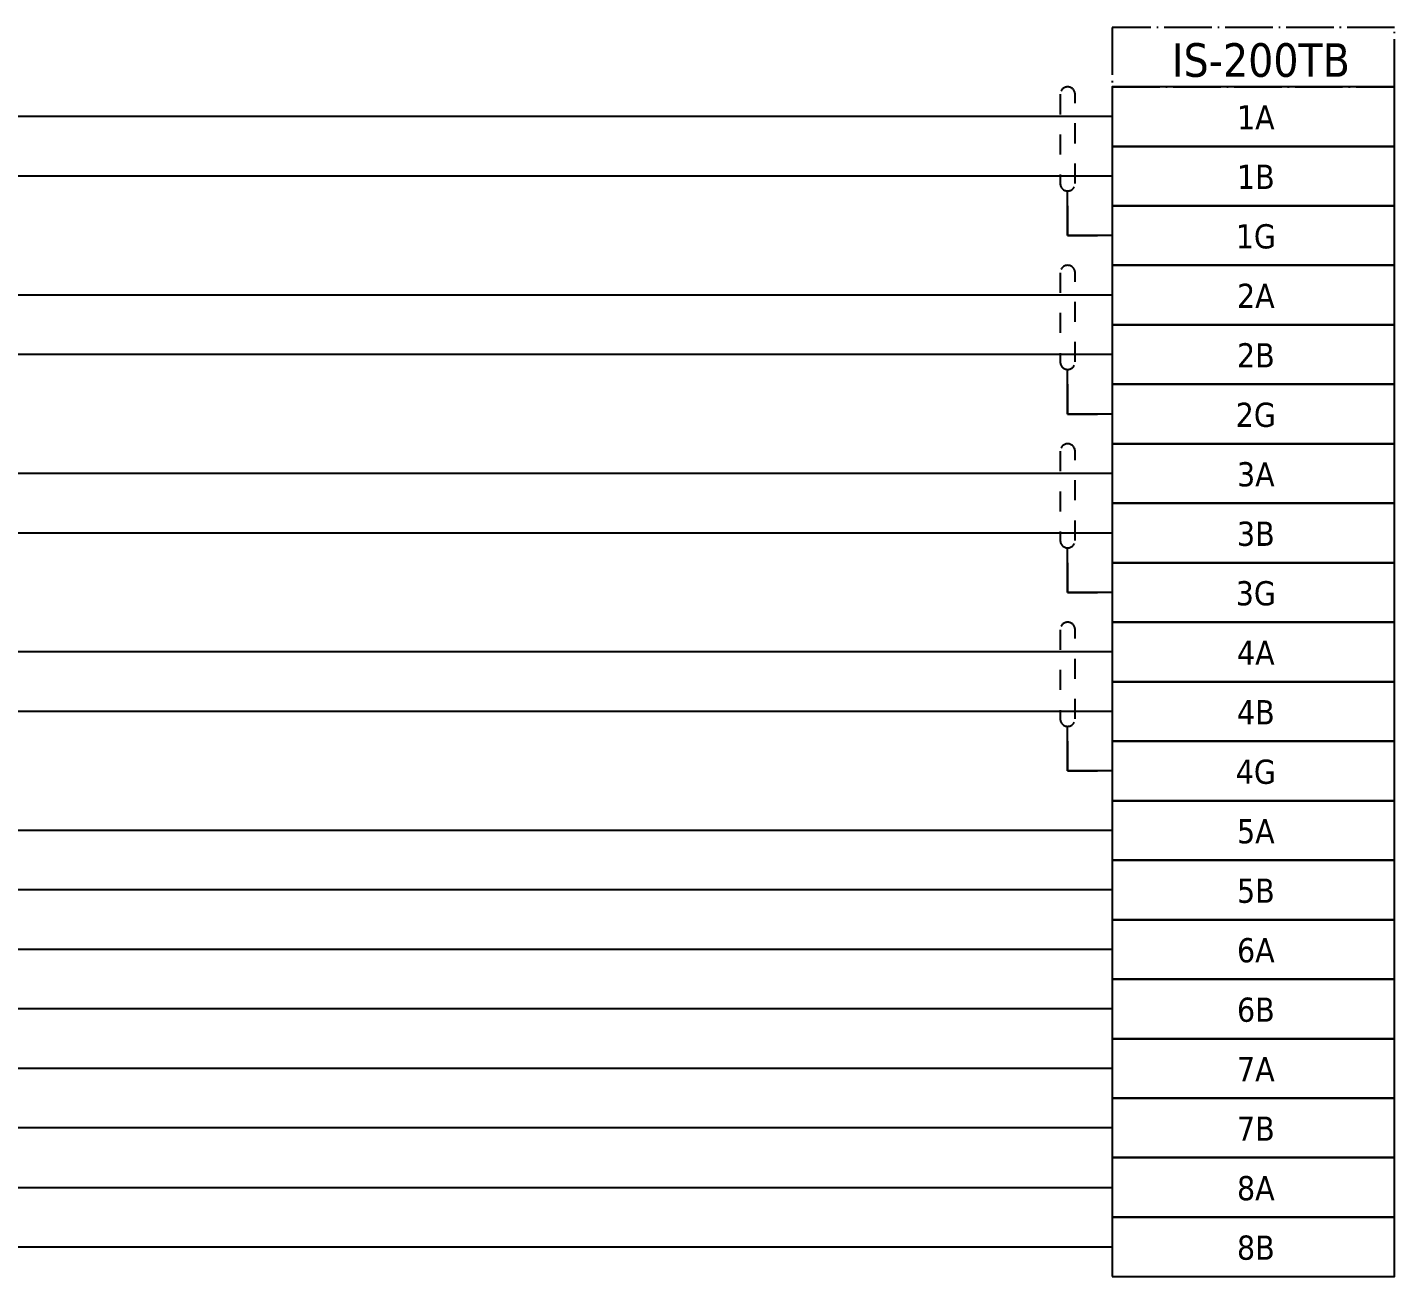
# Model space of a CAD drawing. Header units: millimetres. Extents: x 0 to 1792788, y -13 to 262234.
# Drawn here: x 92 to 184, y 107 to 191 of the extents above; entities that cross this region are included whole.
import ezdxf
from ezdxf.enums import TextEntityAlignment as Align

# ---------------------------------------------------------------- set-up
doc = ezdxf.new("R2010")
doc.units = ezdxf.units.MM
doc.linetypes.add('EPL_DASH', pattern=[1, 0.5, -0.5])
doc.linetypes.add('EPL_DASHDOT', pattern=[1, 0.8, -0.1, 0, -0.1])
for name, color, linetype, lineweight in [('EPLAN108', 5, 'Continuous', 35), ('EPLAN300', 5, 'Continuous', 25), ('EPLAN307', 134, 'EPL_DASHDOT', 25), ('EPLAN311', 7, 'Continuous', 25), ('EPLAN314', 5, 'EPL_DASH', 25), ('EPLAN421', 5, 'Continuous', 35), ('EPLAN433', 251, 'Continuous', 35), ('EPLAN501', 7, 'Continuous', 35), ('EPLAN546', 1, 'Continuous', 25)]:
    doc.layers.add(name, color=color, linetype=linetype, lineweight=lineweight)
doc.styles.add('Tahoma', font='')
doc.styles.get('Tahoma').set_extended_font_data('Tahoma')

# ---------------------------------------------------------------- blocks, each defined once
blk = doc.blocks.new('EPLSYM_LibrarySPECIAL_en_US_Symbol427_Variant5_Placement1_12')
at = {"layer": 'EPLAN421', "color": 5, "style": 'Tahoma'}
for tag, p in [('17_20029[1]', (-0.9525, 3.335)), ('17_20029[2]', (20.0025, 3.335))]:
    blk.add_attdef(tag, text='', height=1.1739, dxfattribs=at).set_placement(p, align=Align.BOTTOM_RIGHT)
at = {"layer": 'EPLAN433', "color": 251, "style": 'Tahoma'}
blk.add_attdef('17_20406_1', text='', height=1.6254, dxfattribs=at).set_placement((0.9525, 1.5875), align=Align.BOTTOM_RIGHT)
blk.add_attdef('17_20406', text='', height=1.6254, dxfattribs=at).set_placement((0.9525, 1.5875), align=Align.BOTTOM_LEFT)
blk = doc.blocks.new('EPLSYM_LibrarySPECIAL_en_US_Symbol427_Variant5_Placement1_13')
at = {"layer": 'EPLAN421', "color": 5, "style": 'Tahoma'}
for tag, p in [('17_20029[1]', (-0.9525, 3.335)), ('17_20029[2]', (20.0025, 3.335))]:
    blk.add_attdef(tag, text='', height=1.1739, dxfattribs=at).set_placement(p, align=Align.BOTTOM_RIGHT)
at = {"layer": 'EPLAN433', "color": 251, "style": 'Tahoma'}
blk.add_attdef('17_20406_1', text='', height=1.6254, dxfattribs=at).set_placement((0.9525, 1.5875), align=Align.BOTTOM_RIGHT)
blk.add_attdef('17_20406', text='', height=1.6254, dxfattribs=at).set_placement((0.9525, 1.5875), align=Align.BOTTOM_LEFT)
blk = doc.blocks.new('EPLSYM_LibrarySPECIAL_en_US_Symbol427_Variant5_Placement1_14')
at = {"layer": 'EPLAN421', "color": 5, "style": 'Tahoma'}
for tag, p in [('17_20029[1]', (-0.9525, 3.335)), ('17_20029[2]', (20.0025, 3.335))]:
    blk.add_attdef(tag, text='', height=1.1739, dxfattribs=at).set_placement(p, align=Align.BOTTOM_RIGHT)
at = {"layer": 'EPLAN433', "color": 251, "style": 'Tahoma'}
blk.add_attdef('17_20406_1', text='', height=1.6254, dxfattribs=at).set_placement((0.9525, 1.5875), align=Align.BOTTOM_RIGHT)
blk.add_attdef('17_20406', text='', height=1.6254, dxfattribs=at).set_placement((0.9525, 1.5875), align=Align.BOTTOM_LEFT)
blk = doc.blocks.new('EPLSYM_LibrarySPECIAL_en_US_Symbol427_Variant5_Placement1_15')
at = {"layer": 'EPLAN421', "color": 5, "style": 'Tahoma'}
for tag, p in [('17_20029[1]', (-0.9525, 3.335)), ('17_20029[2]', (20.0025, 3.335))]:
    blk.add_attdef(tag, text='', height=1.1739, dxfattribs=at).set_placement(p, align=Align.BOTTOM_RIGHT)
at = {"layer": 'EPLAN433', "color": 251, "style": 'Tahoma'}
blk.add_attdef('17_20406_1', text='', height=1.6254, dxfattribs=at).set_placement((0.9525, 1.5875), align=Align.BOTTOM_RIGHT)
blk.add_attdef('17_20406', text='', height=1.6254, dxfattribs=at).set_placement((0.9525, 1.5875), align=Align.BOTTOM_LEFT)
blk = doc.blocks.new('EPLSYM_LibrarySPECIAL_en_US_Symbol427_Variant5_Placement1_16')
at = {"layer": 'EPLAN421', "color": 5, "style": 'Tahoma'}
for tag, p in [('17_20029[1]', (-0.9525, 3.335)), ('17_20029[2]', (20.0025, 3.335))]:
    blk.add_attdef(tag, text='', height=1.1739, dxfattribs=at).set_placement(p, align=Align.BOTTOM_RIGHT)
at = {"layer": 'EPLAN433', "color": 251, "style": 'Tahoma'}
blk.add_attdef('17_20406_1', text='', height=1.6254, dxfattribs=at).set_placement((0.9525, 1.5875), align=Align.BOTTOM_RIGHT)
blk.add_attdef('17_20406', text='', height=1.6254, dxfattribs=at).set_placement((0.9525, 1.5875), align=Align.BOTTOM_LEFT)
blk = doc.blocks.new('EPLSYM_LibrarySPECIAL_en_US_Symbol427_Variant5_Placement1_17')
at = {"layer": 'EPLAN421', "color": 5, "style": 'Tahoma'}
for tag, p in [('17_20029[1]', (-0.9525, 3.335)), ('17_20029[2]', (20.0025, 3.335))]:
    blk.add_attdef(tag, text='', height=1.1739, dxfattribs=at).set_placement(p, align=Align.BOTTOM_RIGHT)
at = {"layer": 'EPLAN433', "color": 251, "style": 'Tahoma'}
blk.add_attdef('17_20406_1', text='', height=1.6254, dxfattribs=at).set_placement((0.9525, 1.5875), align=Align.BOTTOM_RIGHT)
blk.add_attdef('17_20406', text='', height=1.6254, dxfattribs=at).set_placement((0.9525, 1.5875), align=Align.BOTTOM_LEFT)
blk = doc.blocks.new('EPLSYM_LibrarySPECIAL_en_US_Symbol427_Variant5_Placement1_18')
at = {"layer": 'EPLAN421', "color": 5, "style": 'Tahoma'}
for tag, p in [('17_20029[1]', (-0.9525, 3.335)), ('17_20029[2]', (20.0025, 3.335))]:
    blk.add_attdef(tag, text='', height=1.1739, dxfattribs=at).set_placement(p, align=Align.BOTTOM_RIGHT)
at = {"layer": 'EPLAN433', "color": 251, "style": 'Tahoma'}
blk.add_attdef('17_20406_1', text='', height=1.6254, dxfattribs=at).set_placement((0.9525, 1.5875), align=Align.BOTTOM_RIGHT)
blk.add_attdef('17_20406', text='', height=1.6254, dxfattribs=at).set_placement((0.9525, 1.5875), align=Align.BOTTOM_LEFT)
blk = doc.blocks.new('EPLSYM_LibrarySPECIAL_en_US_Symbol427_Variant5_Placement1_19')
at = {"layer": 'EPLAN421', "color": 5, "style": 'Tahoma'}
for tag, p in [('17_20029[1]', (-0.9525, 3.335)), ('17_20029[2]', (20.0025, 3.335))]:
    blk.add_attdef(tag, text='', height=1.1739, dxfattribs=at).set_placement(p, align=Align.BOTTOM_RIGHT)
at = {"layer": 'EPLAN433', "color": 251, "style": 'Tahoma'}
blk.add_attdef('17_20406_1', text='', height=1.6254, dxfattribs=at).set_placement((0.9525, 1.5875), align=Align.BOTTOM_RIGHT)
blk.add_attdef('17_20406', text='', height=1.6254, dxfattribs=at).set_placement((0.9525, 1.5875), align=Align.BOTTOM_LEFT)
blk = doc.blocks.new('EPLSYM_LibrarySPECIAL_en_US_Symbol427_Variant5_Placement1_20')
at = {"layer": 'EPLAN421', "color": 5, "style": 'Tahoma'}
for tag, p in [('17_20029[1]', (-0.9525, 3.335)), ('17_20029[2]', (20.0025, 3.335))]:
    blk.add_attdef(tag, text='', height=1.1739, dxfattribs=at).set_placement(p, align=Align.BOTTOM_RIGHT)
at = {"layer": 'EPLAN433', "color": 251, "style": 'Tahoma'}
blk.add_attdef('17_20406_1', text='', height=1.6254, dxfattribs=at).set_placement((0.9525, 1.5875), align=Align.BOTTOM_RIGHT)
blk.add_attdef('17_20406', text='', height=1.6254, dxfattribs=at).set_placement((0.9525, 1.5875), align=Align.BOTTOM_LEFT)
blk = doc.blocks.new('EPLSYM_LibrarySPECIAL_en_US_Symbol427_Variant5_Placement1_21')
at = {"layer": 'EPLAN421', "color": 5, "style": 'Tahoma'}
for tag, p in [('17_20029[1]', (-0.9525, 3.335)), ('17_20029[2]', (20.0025, 3.335))]:
    blk.add_attdef(tag, text='', height=1.1739, dxfattribs=at).set_placement(p, align=Align.BOTTOM_RIGHT)
at = {"layer": 'EPLAN433', "color": 251, "style": 'Tahoma'}
blk.add_attdef('17_20406_1', text='', height=1.6254, dxfattribs=at).set_placement((0.9525, 1.5875), align=Align.BOTTOM_RIGHT)
blk.add_attdef('17_20406', text='', height=1.6254, dxfattribs=at).set_placement((0.9525, 1.5875), align=Align.BOTTOM_LEFT)
blk = doc.blocks.new('EPLSYM_LibrarySPECIAL_en_US_Symbol427_Variant5_Placement1_22')
at = {"layer": 'EPLAN421', "color": 5, "style": 'Tahoma'}
for tag, p in [('17_20029[1]', (-0.9525, 3.335)), ('17_20029[2]', (20.0025, 3.335))]:
    blk.add_attdef(tag, text='', height=1.1739, dxfattribs=at).set_placement(p, align=Align.BOTTOM_RIGHT)
at = {"layer": 'EPLAN433', "color": 251, "style": 'Tahoma'}
blk.add_attdef('17_20406_1', text='', height=1.6254, dxfattribs=at).set_placement((0.9525, 1.5875), align=Align.BOTTOM_RIGHT)
blk.add_attdef('17_20406', text='', height=1.6254, dxfattribs=at).set_placement((0.9525, 1.5875), align=Align.BOTTOM_LEFT)
blk = doc.blocks.new('EPLSYM_LibrarySPECIAL_en_US_Symbol427_Variant5_Placement1_23')
at = {"layer": 'EPLAN421', "color": 5, "style": 'Tahoma'}
for tag, p in [('17_20029[1]', (-0.9525, 3.335)), ('17_20029[2]', (20.0025, 3.335))]:
    blk.add_attdef(tag, text='', height=1.1739, dxfattribs=at).set_placement(p, align=Align.BOTTOM_RIGHT)
at = {"layer": 'EPLAN433', "color": 251, "style": 'Tahoma'}
blk.add_attdef('17_20406_1', text='', height=1.6254, dxfattribs=at).set_placement((0.9525, 1.5875), align=Align.BOTTOM_RIGHT)
blk.add_attdef('17_20406', text='', height=1.6254, dxfattribs=at).set_placement((0.9525, 1.5875), align=Align.BOTTOM_LEFT)
blk = doc.blocks.new('EPLSYM_LibrarySPECIAL_Symbol5_Variant1_Placement1')
at = {"layer": 'EPLAN314', "ltscale": 2.7}
for p, q in [((-0.5, 6.5), (-0.5, 0.5)), ((0.5, 0.5), (0.5, 6.5))]:
    blk.add_line(p, q, dxfattribs=at)
for centre, start, end in [((0, 6.5), 0, 180), ((0, 0.5), 180, 0)]:
    blk.add_arc(centre, 0.5, start, end, dxfattribs=at)
blk = doc.blocks.new('EPLSYM_LibrarySPECIAL_Symbol5_Variant1_Placement1_5')
at = {"layer": 'EPLAN314', "ltscale": 2.7}
for p, q in [((-0.5, 6.5), (-0.5, 0.5)), ((0.5, 0.5), (0.5, 6.5))]:
    blk.add_line(p, q, dxfattribs=at)
for centre, start, end in [((0, 6.5), 0, 180), ((0, 0.5), 180, 0)]:
    blk.add_arc(centre, 0.5, start, end, dxfattribs=at)
blk = doc.blocks.new('EPLSYM_LibrarySPECIAL_Symbol5_Variant1_Placement1_6')
at = {"layer": 'EPLAN314', "ltscale": 2.7}
for p, q in [((-0.5, 6.5), (-0.5, 0.5)), ((0.5, 0.5), (0.5, 6.5))]:
    blk.add_line(p, q, dxfattribs=at)
for centre, start, end in [((0, 6.5), 0, 180), ((0, 0.5), 180, 0)]:
    blk.add_arc(centre, 0.5, start, end, dxfattribs=at)
blk = doc.blocks.new('EPLSYM_LibrarySPECIAL_Symbol5_Variant1_Placement1_7')
at = {"layer": 'EPLAN314', "ltscale": 2.7}
for p, q in [((-0.5, 6.5), (-0.5, 0.5)), ((0.5, 0.5), (0.5, 6.5))]:
    blk.add_line(p, q, dxfattribs=at)
for centre, start, end in [((0, 6.5), 0, 180), ((0, 0.5), 180, 0)]:
    blk.add_arc(centre, 0.5, start, end, dxfattribs=at)
blk = doc.blocks.new('EPLSYM_LibrarySPECIAL_en_US_Symbol427_Variant5_Placement1_24')
at = {"layer": 'EPLAN421', "color": 5, "style": 'Tahoma'}
for tag, p in [('17_20029[1]', (-0.9525, 3.335)), ('17_20029[2]', (20.0025, 3.335))]:
    blk.add_attdef(tag, text='', height=1.1739, dxfattribs=at).set_placement(p, align=Align.BOTTOM_RIGHT)
at = {"layer": 'EPLAN433', "color": 251, "style": 'Tahoma'}
blk.add_attdef('17_20406_1', text='', height=1.6254, dxfattribs=at).set_placement((0.9525, 1.5875), align=Align.BOTTOM_RIGHT)
blk.add_attdef('17_20406', text='', height=1.6254, dxfattribs=at).set_placement((0.9525, 1.5875), align=Align.BOTTOM_LEFT)
blk = doc.blocks.new('EPLSYM_LibrarySPECIAL_en_US_Symbol427_Variant5_Placement1_25')
at = {"layer": 'EPLAN421', "color": 5, "style": 'Tahoma'}
for tag, p in [('17_20029[1]', (-0.9525, 3.335)), ('17_20029[2]', (20.0025, 3.335))]:
    blk.add_attdef(tag, text='', height=1.1739, dxfattribs=at).set_placement(p, align=Align.BOTTOM_RIGHT)
at = {"layer": 'EPLAN433', "color": 251, "style": 'Tahoma'}
blk.add_attdef('17_20406_1', text='', height=1.6254, dxfattribs=at).set_placement((0.9525, 1.5875), align=Align.BOTTOM_RIGHT)
blk.add_attdef('17_20406', text='', height=1.6254, dxfattribs=at).set_placement((0.9525, 1.5875), align=Align.BOTTOM_LEFT)
blk = doc.blocks.new('EPLSYM_LibrarySPECIAL_en_US_Symbol427_Variant5_Placement1_26')
at = {"layer": 'EPLAN421', "color": 5, "style": 'Tahoma'}
for tag, p in [('17_20029[1]', (-0.9525, 3.335)), ('17_20029[2]', (20.0025, 3.335))]:
    blk.add_attdef(tag, text='', height=1.1739, dxfattribs=at).set_placement(p, align=Align.BOTTOM_RIGHT)
at = {"layer": 'EPLAN433', "color": 251, "style": 'Tahoma'}
blk.add_attdef('17_20406_1', text='', height=1.6254, dxfattribs=at).set_placement((0.9525, 1.5875), align=Align.BOTTOM_RIGHT)
blk.add_attdef('17_20406', text='', height=1.6254, dxfattribs=at).set_placement((0.9525, 1.5875), align=Align.BOTTOM_LEFT)
blk = doc.blocks.new('EPLSYM_LibrarySPECIAL_en_US_Symbol427_Variant5_Placement1_27')
at = {"layer": 'EPLAN421', "color": 5, "style": 'Tahoma'}
for tag, p in [('17_20029[1]', (-0.9525, 3.335)), ('17_20029[2]', (20.0025, 3.335))]:
    blk.add_attdef(tag, text='', height=1.1739, dxfattribs=at).set_placement(p, align=Align.BOTTOM_RIGHT)
at = {"layer": 'EPLAN433', "color": 251, "style": 'Tahoma'}
blk.add_attdef('17_20406_1', text='', height=1.6254, dxfattribs=at).set_placement((0.9525, 1.5875), align=Align.BOTTOM_RIGHT)
blk.add_attdef('17_20406', text='', height=1.6254, dxfattribs=at).set_placement((0.9525, 1.5875), align=Align.BOTTOM_LEFT)
blk = doc.blocks.new('EPLSYM_LibrarySPECIAL_en_US_Symbol427_Variant5_Placement1_28')
at = {"layer": 'EPLAN421', "color": 5, "style": 'Tahoma'}
for tag, p in [('17_20029[1]', (-0.9525, 3.335)), ('17_20029[2]', (20.0025, 3.335))]:
    blk.add_attdef(tag, text='', height=1.1739, dxfattribs=at).set_placement(p, align=Align.BOTTOM_RIGHT)
at = {"layer": 'EPLAN433', "color": 251, "style": 'Tahoma'}
blk.add_attdef('17_20406_1', text='', height=1.6254, dxfattribs=at).set_placement((0.9525, 1.5875), align=Align.BOTTOM_RIGHT)
blk.add_attdef('17_20406', text='', height=1.6254, dxfattribs=at).set_placement((0.9525, 1.5875), align=Align.BOTTOM_LEFT)
blk = doc.blocks.new('EPLSYM_LibrarySPECIAL_en_US_Symbol427_Variant5_Placement1_29')
at = {"layer": 'EPLAN421', "color": 5, "style": 'Tahoma'}
for tag, p in [('17_20029[1]', (-0.9525, 3.335)), ('17_20029[2]', (20.0025, 3.335))]:
    blk.add_attdef(tag, text='', height=1.1739, dxfattribs=at).set_placement(p, align=Align.BOTTOM_RIGHT)
at = {"layer": 'EPLAN433', "color": 251, "style": 'Tahoma'}
blk.add_attdef('17_20406_1', text='', height=1.6254, dxfattribs=at).set_placement((0.9525, 1.5875), align=Align.BOTTOM_RIGHT)
blk.add_attdef('17_20406', text='', height=1.6254, dxfattribs=at).set_placement((0.9525, 1.5875), align=Align.BOTTOM_LEFT)
blk = doc.blocks.new('EPLSYM_LibrarySPECIAL_en_US_Symbol427_Variant5_Placement1_39')
at = {"layer": 'EPLAN421', "color": 5, "style": 'Tahoma'}
for tag, p in [('17_20029[1]', (-0.9525, 3.335)), ('17_20029[2]', (20.0025, 3.335))]:
    blk.add_attdef(tag, text='', height=1.1739, dxfattribs=at).set_placement(p, align=Align.BOTTOM_RIGHT)
at = {"layer": 'EPLAN433', "color": 251, "style": 'Tahoma'}
blk.add_attdef('17_20406_1', text='', height=1.6254, dxfattribs=at).set_placement((0.9525, 1.5875), align=Align.BOTTOM_RIGHT)
blk.add_attdef('17_20406', text='', height=1.6254, dxfattribs=at).set_placement((0.9525, 1.5875), align=Align.BOTTOM_LEFT)
blk = doc.blocks.new('EPLSYM_LibrarySPECIAL_en_US_Symbol427_Variant5_Placement1_40')
at = {"layer": 'EPLAN421', "color": 5, "style": 'Tahoma'}
for tag, p in [('17_20029[1]', (-0.9525, 3.335)), ('17_20029[2]', (20.0025, 3.335))]:
    blk.add_attdef(tag, text='', height=1.1739, dxfattribs=at).set_placement(p, align=Align.BOTTOM_RIGHT)
at = {"layer": 'EPLAN433', "color": 251, "style": 'Tahoma'}
blk.add_attdef('17_20406_1', text='', height=1.6254, dxfattribs=at).set_placement((0.9525, 1.5875), align=Align.BOTTOM_RIGHT)
blk.add_attdef('17_20406', text='', height=1.6254, dxfattribs=at).set_placement((0.9525, 1.5875), align=Align.BOTTOM_LEFT)

msp = doc.modelspace()

# ---------------------------------------------------------------- linework, layer by layer
at = {"layer": 'EPLAN300', "lineweight": 25, "ltscale": 4}
for points in [[(165, 183), (184, 183), (184, 187), (165, 187)], [(165, 179), (184, 179), (184, 183), (165, 183)], [(165, 171), (184, 171), (184, 175), (165, 175)], [(165, 167), (184, 167), (184, 171), (165, 171)], [(165, 159), (184, 159), (184, 163), (165, 163)], [(165, 155), (184, 155), (184, 159), (165, 159)], [(165, 147), (184, 147), (184, 151), (165, 151)], [(165, 143), (184, 143), (184, 147), (165, 147)], [(165, 135), (184, 135), (184, 139), (165, 139)], [(165, 131), (184, 131), (184, 135), (165, 135)], [(165, 127), (184, 127), (184, 131), (165, 131)], [(165, 123), (184, 123), (184, 127), (165, 127)], [(165, 119), (184, 119), (184, 123), (165, 123)], [(165, 115), (184, 115), (184, 119), (165, 119)], [(165, 111), (184, 111), (184, 115), (165, 115)], [(165, 107), (184, 107), (184, 111), (165, 111)]]:
    msp.add_lwpolyline(points, close=True, dxfattribs=at)
at = {"layer": 'EPLAN300', "color": 3, "lineweight": 25, "ltscale": 4}
for points in [[(165, 175), (184, 175), (184, 179), (165, 179)], [(165, 163), (184, 163), (184, 167), (165, 167)], [(165, 151), (184, 151), (184, 155), (165, 155)], [(165, 139), (184, 139), (184, 143), (165, 143)]]:
    msp.add_lwpolyline(points, close=True, dxfattribs=at)
at = {"layer": 'EPLAN307', "lineweight": 25, "ltscale": 4}
msp.add_lwpolyline([(165, 187), (184, 187), (184, 191), (165, 191)], close=True, dxfattribs=at)
at = {"layer": 'EPLAN311', "ltscale": 4}
for p, q in [((165, 185), (39, 185)), ((165, 181), (39, 181)), ((165, 173), (39, 173)), ((165, 169), (39, 169)), ((165, 161), (39, 161)), ((165, 157), (39, 157)), ((165, 149), (39, 149)), ((165, 145), (39, 145)), ((165, 137), (39, 137)), ((165, 133), (39, 133)), ((165, 129), (39, 129)), ((165, 125), (39, 125)), ((165, 121), (39, 121)), ((165, 117), (39, 117)), ((39, 113), (165, 113)), ((39, 109), (165, 109))]:
    msp.add_line(p, q, dxfattribs=at)
at = {"layer": 'EPLAN311', "color": 1, "linetype": 'Continuous', "lineweight": 25, "ltscale": 4}
for p, q in [((162, 179), (162, 177)), ((162, 177), (164, 177)), ((162, 167), (162, 165)), ((162, 165), (164, 165)), ((162, 155), (162, 153)), ((162, 153), (164, 153)), ((162, 143), (162, 141)), ((162, 141), (164, 141))]:
    msp.add_line(p, q, dxfattribs=at)
at = {"layer": 'EPLAN546', "ltscale": 4}
for p, q in [((162, 177), (162, 180)), ((165, 177), (162, 177)), ((162, 165), (162, 168)), ((165, 165), (162, 165)), ((162, 153), (162, 156)), ((165, 153), (162, 153)), ((162, 141), (162, 144)), ((165, 141), (162, 141))]:
    msp.add_line(p, q, dxfattribs=at)

# ---------------------------------------------------------------- block references
for name, p in [('EPLSYM_LibrarySPECIAL_Symbol5_Variant1_Placement1', (162, 180)), ('EPLSYM_LibrarySPECIAL_Symbol5_Variant1_Placement1_5', (162, 168)), ('EPLSYM_LibrarySPECIAL_Symbol5_Variant1_Placement1_6', (162, 156)), ('EPLSYM_LibrarySPECIAL_Symbol5_Variant1_Placement1_7', (162, 144))]:
    msp.add_blockref(name, p)
ref = msp.add_blockref('EPLSYM_LibrarySPECIAL_en_US_Symbol427_Variant5_Placement1_18', (165, 185))
ref.add_attrib('17_20011', '1A', dxfattribs={"layer": 'EPLAN501', "color": 7, "height": 1.6254, "style": 'Tahoma'}).set_placement((174.661, 183.65), align=Align.BOTTOM_CENTER)
ref = msp.add_blockref('EPLSYM_LibrarySPECIAL_en_US_Symbol427_Variant5_Placement1_19', (165, 181))
ref.add_attrib('17_20011', '1B', dxfattribs={"layer": 'EPLAN501', "color": 7, "height": 1.6254, "style": 'Tahoma'}).set_placement((174.661, 179.65), align=Align.BOTTOM_CENTER)
ref = msp.add_blockref('EPLSYM_LibrarySPECIAL_en_US_Symbol427_Variant5_Placement1_20', (165, 177))
ref.add_attrib('17_20011', '1G', dxfattribs={"layer": 'EPLAN501', "color": 7, "height": 1.6254, "style": 'Tahoma'}).set_placement((174.661, 175.65), align=Align.BOTTOM_CENTER)
ref = msp.add_blockref('EPLSYM_LibrarySPECIAL_en_US_Symbol427_Variant5_Placement1_12', (165, 173))
ref.add_attrib('17_20011', '2A', dxfattribs={"layer": 'EPLAN501', "color": 7, "height": 1.6254, "style": 'Tahoma'}).set_placement((174.661, 171.65), align=Align.BOTTOM_CENTER)
ref = msp.add_blockref('EPLSYM_LibrarySPECIAL_en_US_Symbol427_Variant5_Placement1_13', (165, 169))
ref.add_attrib('17_20011', '2B', dxfattribs={"layer": 'EPLAN501', "color": 7, "height": 1.6254, "style": 'Tahoma'}).set_placement((174.661, 167.65), align=Align.BOTTOM_CENTER)
ref = msp.add_blockref('EPLSYM_LibrarySPECIAL_en_US_Symbol427_Variant5_Placement1_21', (165, 165))
ref.add_attrib('17_20011', '2G', dxfattribs={"layer": 'EPLAN501', "color": 7, "height": 1.6254, "style": 'Tahoma'}).set_placement((174.661, 163.65), align=Align.BOTTOM_CENTER)
ref = msp.add_blockref('EPLSYM_LibrarySPECIAL_en_US_Symbol427_Variant5_Placement1_14', (165, 161))
ref.add_attrib('17_20011', '3A', dxfattribs={"layer": 'EPLAN501', "color": 7, "height": 1.6254, "style": 'Tahoma'}).set_placement((174.661, 159.65), align=Align.BOTTOM_CENTER)
ref = msp.add_blockref('EPLSYM_LibrarySPECIAL_en_US_Symbol427_Variant5_Placement1_15', (165, 157))
ref.add_attrib('17_20011', '3B', dxfattribs={"layer": 'EPLAN501', "color": 7, "height": 1.6254, "style": 'Tahoma'}).set_placement((174.661, 155.65), align=Align.BOTTOM_CENTER)
ref = msp.add_blockref('EPLSYM_LibrarySPECIAL_en_US_Symbol427_Variant5_Placement1_22', (165, 153))
ref.add_attrib('17_20011', '3G', dxfattribs={"layer": 'EPLAN501', "color": 7, "height": 1.6254, "style": 'Tahoma'}).set_placement((174.661, 151.65), align=Align.BOTTOM_CENTER)
ref = msp.add_blockref('EPLSYM_LibrarySPECIAL_en_US_Symbol427_Variant5_Placement1_16', (165, 149))
ref.add_attrib('17_20011', '4A', dxfattribs={"layer": 'EPLAN501', "color": 7, "height": 1.6254, "style": 'Tahoma'}).set_placement((174.661, 147.65), align=Align.BOTTOM_CENTER)
ref = msp.add_blockref('EPLSYM_LibrarySPECIAL_en_US_Symbol427_Variant5_Placement1_17', (165, 145))
ref.add_attrib('17_20011', '4B', dxfattribs={"layer": 'EPLAN501', "color": 7, "height": 1.6254, "style": 'Tahoma'}).set_placement((174.661, 143.65), align=Align.BOTTOM_CENTER)
ref = msp.add_blockref('EPLSYM_LibrarySPECIAL_en_US_Symbol427_Variant5_Placement1_23', (165, 141))
ref.add_attrib('17_20011', '4G', dxfattribs={"layer": 'EPLAN501', "color": 7, "height": 1.6254, "style": 'Tahoma'}).set_placement((174.661, 139.65), align=Align.BOTTOM_CENTER)
ref = msp.add_blockref('EPLSYM_LibrarySPECIAL_en_US_Symbol427_Variant5_Placement1_24', (165, 137))
ref.add_attrib('17_20011', '5A', dxfattribs={"layer": 'EPLAN501', "color": 7, "height": 1.6254, "style": 'Tahoma'}).set_placement((174.661, 135.65), align=Align.BOTTOM_CENTER)
ref = msp.add_blockref('EPLSYM_LibrarySPECIAL_en_US_Symbol427_Variant5_Placement1_25', (165, 133))
ref.add_attrib('17_20011', '5B', dxfattribs={"layer": 'EPLAN501', "color": 7, "height": 1.6254, "style": 'Tahoma'}).set_placement((174.661, 131.65), align=Align.BOTTOM_CENTER)
ref = msp.add_blockref('EPLSYM_LibrarySPECIAL_en_US_Symbol427_Variant5_Placement1_26', (165, 129))
ref.add_attrib('17_20011', '6A', dxfattribs={"layer": 'EPLAN501', "color": 7, "height": 1.6254, "style": 'Tahoma'}).set_placement((174.661, 127.65), align=Align.BOTTOM_CENTER)
ref = msp.add_blockref('EPLSYM_LibrarySPECIAL_en_US_Symbol427_Variant5_Placement1_27', (165, 125))
ref.add_attrib('17_20011', '6B', dxfattribs={"layer": 'EPLAN501', "color": 7, "height": 1.6254, "style": 'Tahoma'}).set_placement((174.661, 123.65), align=Align.BOTTOM_CENTER)
ref = msp.add_blockref('EPLSYM_LibrarySPECIAL_en_US_Symbol427_Variant5_Placement1_28', (165, 121))
ref.add_attrib('17_20011', '7A', dxfattribs={"layer": 'EPLAN501', "color": 7, "height": 1.6254, "style": 'Tahoma'}).set_placement((174.661, 119.65), align=Align.BOTTOM_CENTER)
ref = msp.add_blockref('EPLSYM_LibrarySPECIAL_en_US_Symbol427_Variant5_Placement1_29', (165, 117))
ref.add_attrib('17_20011', '7B', dxfattribs={"layer": 'EPLAN501', "color": 7, "height": 1.6254, "style": 'Tahoma'}).set_placement((174.661, 115.65), align=Align.BOTTOM_CENTER)
ref = msp.add_blockref('EPLSYM_LibrarySPECIAL_en_US_Symbol427_Variant5_Placement1_39', (165, 113))
ref.add_attrib('17_20011', '8A', dxfattribs={"layer": 'EPLAN501', "color": 7, "height": 1.6254, "style": 'Tahoma'}).set_placement((174.661, 111.65), align=Align.BOTTOM_CENTER)
ref = msp.add_blockref('EPLSYM_LibrarySPECIAL_en_US_Symbol427_Variant5_Placement1_40', (165, 109))
ref.add_attrib('17_20011', '8B', dxfattribs={"layer": 'EPLAN501', "color": 7, "height": 1.6254, "style": 'Tahoma'}).set_placement((174.661, 107.65), align=Align.BOTTOM_CENTER)

# ---------------------------------------------------------------- texts
at = {"layer": 'EPLAN108', "color": 5, "style": 'Tahoma'}
msp.add_text('IS-200TB', height=2.2575, dxfattribs=at).set_placement((175, 187), align=Align.BOTTOM_CENTER)

doc.saveas('drawing.dxf')
